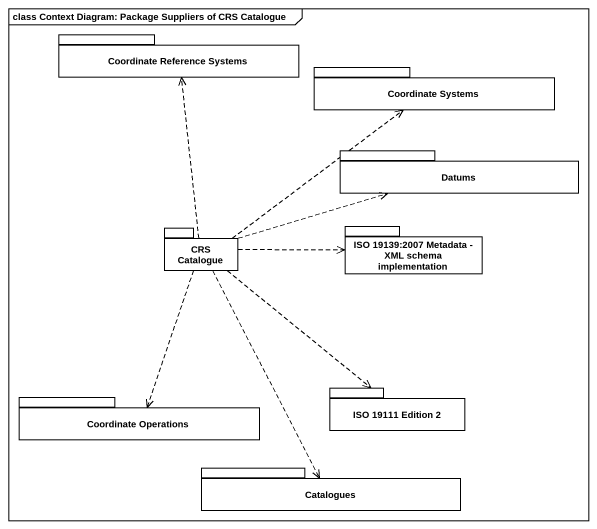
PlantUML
@startuml
mainframe class Context Diagram: Package Suppliers of CRS Catalogue
package "Coordinate Reference Systems" as Coordinate_Reference_Systems {
}
package "Coordinate Systems" as Coordinate_Systems {
}
package Datums {
}
package "CRS Catalogue" as CRS_Catalogue {
}
package "ISO 19139:2007 Metadata - XML schema implementation" as ISO_19139_2007_Metadata_XML {
}
package "Coordinate Operations" as Coordinate_Operations {
}
package "ISO 19111 Edition 2" as ISO_19111_Edition_2 {
}
package Catalogues {
}
CRS_Catalogue .up.> Coordinate_Reference_Systems
CRS_Catalogue .up.> Coordinate_Systems
CRS_Catalogue .right.> Datums
CRS_Catalogue .right.> ISO_19139_2007_Metadata_XML
CRS_Catalogue ..> Coordinate_Operations
CRS_Catalogue ..> ISO_19111_Edition_2
CRS_Catalogue ..> Catalogues
@enduml
